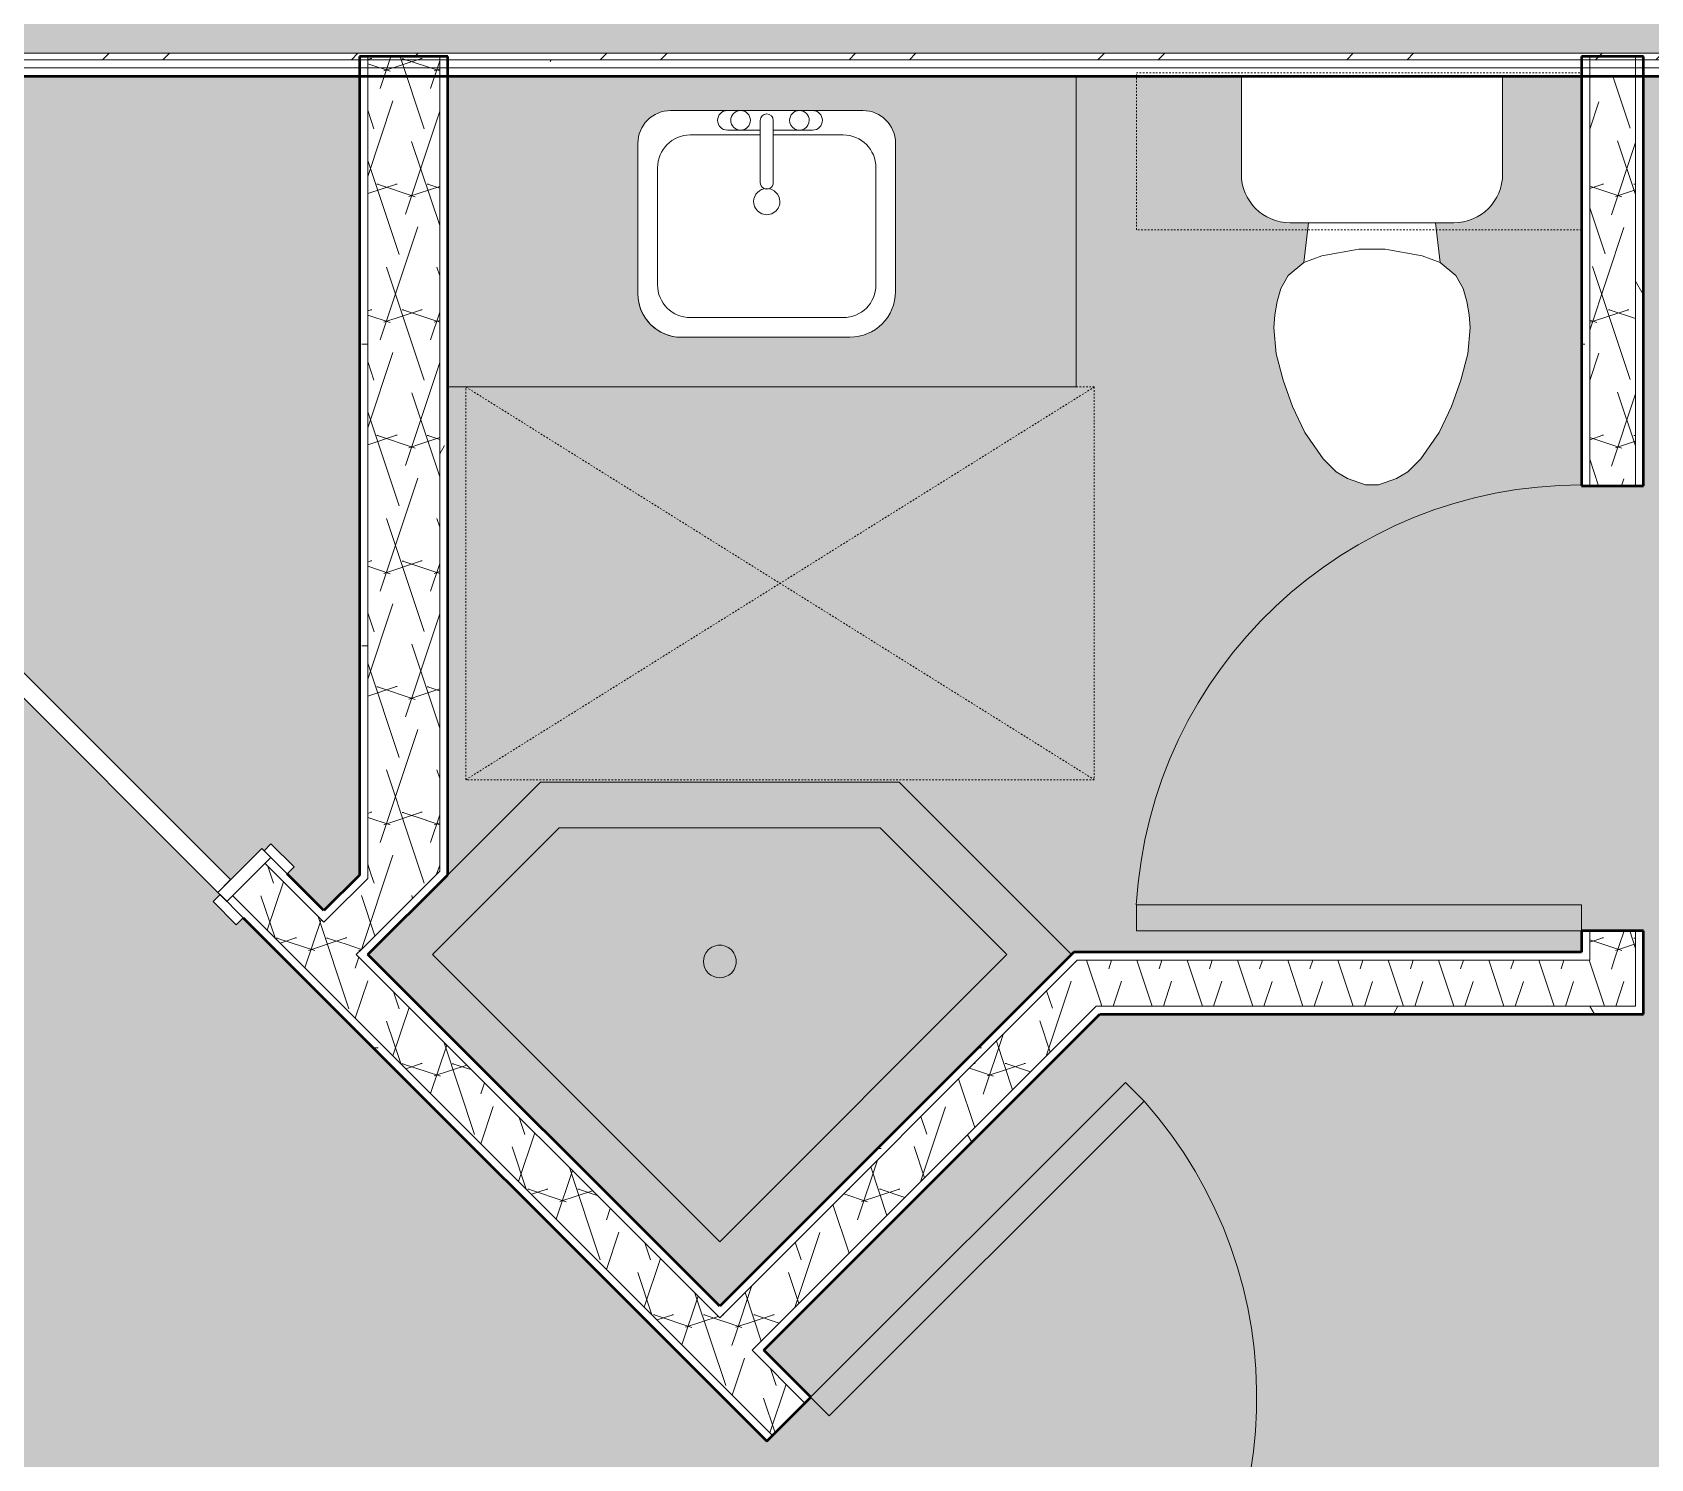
# Model space of a CAD drawing. Header units: inches. Extents: x -4218 to -1814, y 9706 to 12426.
# Drawn here: x -2390.6 to -2267, y 11573.1 to 11682.1 of the extents above; entities that cross this region are included whole.
import ezdxf

# ---------------------------------------------------------------- set-up
doc = ezdxf.new("R2010")
doc.units = ezdxf.units.IN
doc.header["$MEASUREMENT"] = 0
doc.linetypes.add('Dash', pattern=[0.25, 0.125, -0.125])
for name, color, linetype, lineweight in [('0-1', 7, 'Continuous', 5), ('0-2', 50, 'Continuous', 13), ('A-AREA-PATT-1', 254, 'Continuous', 9), ('A-DOOR-1', 250, 'Continuous', 9), ('A-DOOR-2', 90, 'Continuous', 20), ('A-DOOR-FRAM-1', 90, 'Continuous', 20), ('A-GENM-HDLN-1', 250, 'Dash', 9), ('A-WALL', 113, 'Continuous', 13), ('A-WALL-3', 10, 'Continuous', 50), ('A-WALL-4', 50, 'Continuous', 13), ('A-WALL-PATT-1', 250, 'Continuous', 9), ('A-WALL-PATT-2', 253, 'Continuous', 9), ('A-WALL-PATT-4', 111, 'Continuous', 9), ('I-WALL-3', 2, 'Continuous', 50), ('P-SANR-FIXT-2', 250, 'Continuous', 9), ('Q-CASE-1', 9, 'Continuous', 9), ('Q-CASE-3', 250, 'Continuous', 9), ('Q-CASE-HDLN-1', 250, 'Dash', 9)]:
    doc.layers.add(name, color=color, linetype=linetype, lineweight=lineweight)
pattern_1 = [(0, (0, 0), (30.72, 7.68), [1.267, -21.773, 1.267, -21.773, -122.88]), (0, (0, 0), (30.72, 7.68), [-46.08, 1.267, -44.813, 1.267, -21.773, -53.76]), (0, (0, 0), (30.72, 7.68), [-115.2, 1.267, -14.093, 1.267, -37.133]), (120, (11.52, 3.84), (-22.011075, 22.7643004), [1.267, -21.773, 1.267, -21.773, -122.88]), (120, (11.52, 3.84), (-22.011075, 22.7643004), [-46.08, 1.267, -44.813, 1.267, -21.773, -53.76]), (120, (11.52, 3.84), (-22.011075, 22.7643004), [-115.2, 1.267, -14.093, 1.267, -37.133]), (240, (15.36, 19.2), (-8.708925, -30.4443004), [1.267, -21.773, 1.267, -21.773, -122.88]), (240, (15.36, 19.2), (-8.708925, -30.4443004), [-46.08, 1.267, -44.813, 1.267, -21.773, -53.76]), (240, (15.36, 19.2), (-8.708925, -30.4443004), [-115.2, 1.267, -14.093, 1.267, -37.133])]
pattern_2 = [(161.57, (0.48, 0.48), (-3.83995378, -1.544e-05), [0, -27.322, 3.034, 0]), (18.43, (-0.48, 0.48), (-3.83995378, 1.544e-05), [0, -27.322, 3.034, 0]), (108.43, (0.48, 0.48), (1.919622, -9.60052459), [9.106, -21.25]), (71.57, (-0.48, 0.48), (1.919622, 9.60052459), [9.106, -21.25])]

# ---------------------------------------------------------------- blocks, each defined once
blk = doc.blocks.new('SWING - SINGLE - FLUSH - 2-10 x 6-8 - PRIVACY-2632540-FLOOR PLAN - 3RD FLOOR')
at = {"layer": 'A-DOOR-1'}
blk.add_arc((17, -2.37), 34.07, 180, 266.6343, dxfattribs=at)
at = {"layer": 'A-DOOR-2'}
for p, q in [((15, -2.37), (15, -36.38)), ((17, -2.37), (15, -2.37)), ((17, -2.37), (17, -36.38)), ((17, -36.38), (15, -36.38))]:
    blk.add_line(p, q, dxfattribs=at)
blk = doc.blocks.new('SLIDING - FLUSH - 6-0 x 6-8-2636083-FLOOR PLAN - 3RD FLOOR')
at = {"layer": 'A-DOOR-1'}
for p, q in [((-36.25, 3), (-38.75, 3)), ((-38.75, 3), (-38.75, 2.25)), ((-36.25, 2.25), (-36.25, 3)), ((38.75, 3), (36.25, 3)), ((36.25, 3), (36.25, 2.25)), ((38.75, 2.25), (38.75, 3)), ((-38.75, 2.25), (-36.25, 2.25)), ((36.25, 2.25), (38.75, 2.25)), ((-36.25, -2.5), (-38.75, -2.5)), ((-38.75, -2.5), (-38.75, -3.25)), ((-38.75, -3.25), (-36.25, -3.25)), ((-36.25, -3.25), (-36.25, -2.5)), ((38.75, -2.5), (36.25, -2.5)), ((36.25, -2.5), (36.25, -3.25)), ((36.25, -3.25), (38.75, -3.25)), ((38.75, -3.25), (38.75, -2.5))]:
    blk.add_line(p, q, dxfattribs=at)
at = {"layer": 'A-DOOR-2'}
for p, q in [((1, 2.25), (-36, 2.25)), ((-36, 2.25), (-36, 0.875)), ((1, 0.875), (1, 2.25)), ((-36, 0.875), (1, 0.875)), ((36, 0.875), (-1, 0.875)), ((-1, 0.875), (-1, -0.5)), ((36, -0.5), (36, 0.875)), ((-1, -0.5), (36, -0.5))]:
    blk.add_line(p, q, dxfattribs=at)
at = {"layer": 'A-DOOR-FRAM-1'}
for p, q in [((-36, 2.25), (-37, 2.25)), ((-37, 2.25), (-37, -2.5)), ((-36, -2.5), (-36, 2.25)), ((36, 2.25), (36, -2.5)), ((37, 2.25), (36, 2.25)), ((37, -2.5), (37, 2.25)), ((-37, -2.5), (-36, -2.5)), ((36, -2.5), (37, -2.5))]:
    blk.add_line(p, q, dxfattribs=at)
blk = doc.blocks.new('M_Sink Vanity-Square - 500 x 440mm-1372835-FLOOR PLAN - 3RD FLOOR')
at = {"layer": 'P-SANR-FIXT-2'}
for p, q in [((-5.72, 10.23), (7.14, 10.23)), ((-5.72, 10.23), (7.14, 10.23)), ((-5.22, 8.73), (6.46, 8.73)), ((-9.22, -4.59), (-9.22, 6.73)), ((-9.22, -4.59), (-9.22, 6.73)), ((-7.72, -2.72), (-7.72, 6.23)), ((8.96, 6.23), (8.96, -2.72)), ((10.46, 6.91), (10.46, -4.59)), ((10.46, 6.91), (10.46, -4.59)), ((0.12, -6.33), (0.12, -1.59)), ((1.12, -6.33), (1.12, -1.59)), ((0.12, -5.22), (-5.22, -5.22)), ((-2.88, -5.59), (0.12, -5.59)), ((6.46, -5.22), (1.12, -5.22)), ((1.12, -5.59), (3.62, -5.59)), ((7.96, -7.09), (-6.72, -7.09)), ((7.96, -7.09), (-6.72, -7.09)), ((3.62, -7.09), (-2.88, -7.09))]:
    blk.add_line(p, q, dxfattribs=at)
for centre, radius, start, end in [((-5.72, 6.73), 3.5, 90, 180), ((-5.72, 6.73), 3.5, 90, 180), ((7.14, 6.91), 3.32, 0, 90), ((7.14, 6.91), 3.32, 360, 90), ((-5.22, 6.23), 2.5, 90, 180), ((6.46, 6.23), 2.5, 360, 90), ((0.62, -0.13), 1, 360, 180), ((0.62, -0.13), 1, 180, 0), ((0.62, -1.59), 0.5, 360, 180), ((-5.22, -2.72), 2.5, 180, 270), ((6.46, -2.72), 2.5, 270, 360), ((-6.72, -4.59), 2.5, 180, 270), ((-6.72, -4.59), 2.5, 180, 270), ((7.96, -4.59), 2.5, 270, 0), ((7.96, -4.59), 2.5, 270, 0), ((-2.88, -6.34), 0.75, 90, 270), ((-1.88, -6.34), 0.75, 360, 180), ((2.62, -6.34), 0.75, 0, 180), ((3.62, -6.34), 0.75, 270, 90), ((-1.88, -6.34), 0.75, 180, 0), ((0.62, -6.33), 0.5, 180, 0), ((2.62, -6.34), 0.75, 180, 0)]:
    blk.add_arc(centre, radius, start, end, dxfattribs=at)
blk = doc.blocks.new('Bath Vanity - Bath Vanity 48_-2581695-FLOOR PLAN - 3RD FLOOR')
at = {"layer": 'Q-CASE-1'}
h = blk.add_hatch(color=256, dxfattribs=at)
h.paths.add_polyline_path([(15.78, 24), (-23.26, 24), (-23.26, 0.25), (24.74, 0.25), (24.74, 24)], flags=0)
h.paths.add_polyline_path([(6.9, 20.2), (7.76, 20.08), (8.56, 19.75), (9.25, 19.23), (9.78, 18.54), (10.11, 17.74), (10.22, 16.88), (10.22, 5.38), (10.14, 4.73), (9.89, 4.13), (9.49, 3.61), (8.97, 3.21), (8.37, 2.96), (7.72, 2.88), (-6.96, 2.88), (-7.61, 2.96), (-8.21, 3.21), (-8.73, 3.61), (-9.13, 4.13), (-9.38, 4.73), (-9.46, 5.38), (-9.46, 16.7), (-9.34, 17.6), (-8.99, 18.45), (-8.44, 19.17), (-7.71, 19.73), (-6.87, 20.08), (-5.96, 20.2)], flags=0)
at = {"layer": 'Q-CASE-3'}
for p, q in [((24.74, 24), (-23.26, 24)), ((-23.26, 24), (-23.26, 0.25))]:
    blk.add_line(p, q, dxfattribs=at)
blk = doc.blocks.new('Shower Base-Corner - 38_ x 38_-1684365-FLOOR PLAN - 3RD FLOOR')
at = {"layer": 'P-SANR-FIXT-2'}
for p, q in [((3.49, -3.49), (3.49, -34.51)), ((34.51, -3.49), (3.49, -3.49)), ((34.51, -17.18), (34.51, -3.49)), ((38, -18.63), (38, -8.63)), ((17.18, -34.51), (34.51, -17.18)), ((18.62, -38), (38, -18.63)), ((3.49, -34.51), (17.18, -34.51)), ((0, -38), (18.62, -38))]:
    blk.add_line(p, q, dxfattribs=at)
for start, end in [(360, 180), (180, 0)]:
    blk.add_arc((18.62, -18.63), 1.25, start, end, dxfattribs=at)
blk = doc.blocks.new('Toilet-Domestic-3D - Toilet-Domestic-3D-V132-FLOOR PLAN - 3RD FLOOR')
at = {"layer": 'P-SANR-FIXT-2'}
for p, q in [((-9.98, 11.75), (-9.98, 19.23)), ((9.98, 19.23), (9.98, 11.75)), ((6.25, 8.02), (-6.25, 8.02)), ((-4.86, 8.02), (-5.21, 5)), ((4.86, 8.02), (5.21, 5)), ((-5.21, 5), (-6.4, 4)), ((-3.84, 5.5), (-5.21, 5)), ((-1, 6), (-3.84, 5.5)), ((1, 6), (-1, 6)), ((3.84, 5.5), (1, 6)), ((5.21, 5), (3.84, 5.5)), ((6.4, 4), (5.21, 5)), ((-6.4, 4), (-6.97, 3)), ((6.97, 3), (6.4, 4)), ((-6.97, 3), (-7.24, 2)), ((7.24, 2), (6.97, 3)), ((-7.24, 2), (-7.41, 1)), ((7.41, 1), (7.24, 2)), ((-7.41, 1), (-7.5, 0)), ((-7.5, 0), (-7.33, -1.99)), ((7.33, -1.99), (7.5, 0)), ((7.5, 0), (7.41, 1)), ((-7.33, -1.99), (-6.79, -4)), ((6.79, -4), (7.33, -1.99)), ((-6.79, -4), (-6.06, -6)), ((6.06, -6), (6.79, -4)), ((-6.06, -6), (-5.13, -8)), ((5.13, -8), (6.06, -6)), ((-5.13, -8), (-3.74, -10)), ((3.74, -10), (5.13, -8)), ((-3.74, -10), (-2.74, -11)), ((-2.74, -11), (-1.87, -11.5)), ((1.87, -11.5), (2.74, -11)), ((2.74, -11), (3.74, -10)), ((-1.87, -11.5), (-0.5, -12)), ((-0.5, -12), (0.5, -12)), ((0.5, -12), (1.87, -11.5))]:
    blk.add_line(p, q, dxfattribs=at)
for centre, start, end in [((-6.25, 11.75), 180, 270), ((6.25, 11.75), 270, 360)]:
    blk.add_arc(centre, 3.73, start, end, dxfattribs=at)
blk = doc.blocks.new('OD_CW_Upper Cabinet - OD_CW_Upper Cabinet-1867077-FLOOR PLAN - 3RD FLOOR')
at = {"layer": 'Q-CASE-HDLN-1'}
for p, q in [((0.74, -24), (0.74, -12)), ((0.74, -12), (34.74, -12)), ((34.74, -12), (34.74, -24)), ((34.74, -24), (0.74, -24))]:
    blk.add_line(p, q, dxfattribs=at)
blk = doc.blocks.new('ADA Clearances - 30_x48_-V133-FLOOR PLAN - 3RD FLOOR')
at = {"layer": 'A-GENM-HDLN-1'}
for p, q in [((15, 24), (-15, -24)), ((-15, 24), (15, -24)), ((-15, -24), (-15, 24)), ((-15, 24), (15, 24)), ((15, -22.62), (15, -24)), ((15, -24), (-15, -24))]:
    blk.add_line(p, q, dxfattribs=at)
blk = doc.blocks.new('CTR - 1st Phase - Unit Layouts_rvt-1-FLOOR PLAN - 3RD FLOOR')
at = {"layer": 'A-WALL-PATT-1'}
h = blk.add_hatch(dxfattribs=at)
h.set_pattern_fill('FP_1', color=256, style=0, pattern_type=2)
h.set_pattern_definition(pattern_1)
h.paths.add_polyline_path([(-2268.68, 11508.65), (-2267.79, 11508.65), (-2310, 11550.86), (-2310.44, 11550.41), (-2271.29, 11511.26)], flags=0)
h.paths.add_polyline_path([(-2334.48, 11574.46), (-2334.04, 11574.9), (-2375.26, 11616.12), (-2375.7, 11615.68), (-2356.45, 11596.42)], flags=0)
h.paths.add_polyline_path([(-2428.03, 11668), (-2427.59, 11668.44), (-2437.48, 11678.27), (-2437.89, 11677.86), (-2428.47, 11668.44)], flags=0)
h = blk.add_hatch(dxfattribs=at)
h.set_pattern_fill('FP_1', color=256, style=0, pattern_type=2)
h.set_pattern_definition(pattern_1)
h.paths.add_polyline_path([(-2365.59, 11617.7), (-2364.96, 11618.33), (-2364.96, 11678.74), (-2365.59, 11678.74), (-2365.59, 11623.83)], flags=0)
h = blk.add_hatch(dxfattribs=at)
h.set_pattern_fill('FP_1', color=256, style=0, pattern_type=2)
h.set_pattern_definition(pattern_1)
h.paths.add_polyline_path([(-2359.46, 11617.99), (-2358.84, 11618.62), (-2358.84, 11678.74), (-2359.46, 11678.74), (-2359.46, 11618.33)], flags=0)
h = blk.add_hatch(dxfattribs=at)
h.set_pattern_fill('FP_1', color=256, style=0, pattern_type=2)
h.set_pattern_definition(pattern_1)
h.paths.add_polyline_path([(-2271.62, 11611.82), (-2271.62, 11613.44), (-2272.25, 11613.44), (-2272.25, 11611.82)], flags=0)
h.paths.add_polyline_path([(-2271.62, 11647.44), (-2271.62, 11678.74), (-2272.25, 11678.74), (-2272.25, 11647.44)], flags=0)
h = blk.add_hatch(dxfattribs=at)
h.set_pattern_fill('FP_1', color=256, style=0, pattern_type=2)
h.set_pattern_definition(pattern_1)
h.paths.add_polyline_path([(-2268.12, 11607.69), (-2267.5, 11607.69), (-2267.5, 11613.44), (-2268.12, 11613.44), (-2268.12, 11611.19)], flags=0)
h.paths.add_polyline_path([(-2267.5, 11647.44), (-2267.5, 11678.74), (-2268.12, 11678.74), (-2268.12, 11647.44)], flags=0)
h = blk.add_hatch(dxfattribs=at)
h.set_pattern_fill('FP_1', color=256, style=0, pattern_type=2)
h.set_pattern_definition(pattern_1)
h.paths.add_polyline_path([(-2337.63, 11584.32), (-2310.13, 11611.82), (-2311.02, 11611.82), (-2338.07, 11584.76)], flags=0)
h = blk.add_hatch(dxfattribs=at)
h.set_pattern_fill('FP_1', color=256, style=0, pattern_type=2)
h.set_pattern_definition(pattern_1)
h.paths.add_polyline_path([(-2334.71, 11581.4), (-2308.42, 11607.69), (-2309.31, 11607.69), (-2335.15, 11581.85)], flags=0)
h = blk.add_hatch(dxfattribs=at)
h.set_pattern_fill('FP_1', color=256, style=0, pattern_type=2)
h.set_pattern_definition(pattern_1)
h.paths.add_polyline_path([(-2268.12, 11607.07), (-2267.5, 11607.07), (-2267.5, 11607.69), (-2308.42, 11607.69), (-2309.05, 11607.07), (-2304.92, 11607.07)], flags=0)
at = {"layer": 'A-WALL-PATT-2'}
h = blk.add_hatch(dxfattribs=at)
h.set_pattern_fill('FP_2', color=256, style=0, pattern_type=2)
h.set_pattern_definition(pattern_2)
h.paths.add_polyline_path([(-2267.79, 11512.15), (-2266.34, 11512.15), (-2307.52, 11553.33), (-2310, 11550.86), (-2271.29, 11512.15), (-2268.68, 11512.15)], flags=0)
h.paths.add_polyline_path([(-2334.04, 11574.9), (-2331.57, 11577.37), (-2372.79, 11618.59), (-2375.26, 11616.12), (-2334.48, 11575.34)], flags=0)
h.paths.add_polyline_path([(-2427.59, 11668.44), (-2425.11, 11670.92), (-2432.93, 11678.74), (-2437.01, 11678.74), (-2437.45, 11678.31), (-2427.85, 11668.71)], flags=0)
h.paths.add_polyline_path([(-2437.01, 11678.74), (-2435.26, 11680.49), (-2435.22, 11681.03), (-2435.72, 11681.53), (-2437.33, 11679.92), (-2437.1, 11679.36)], flags=0)
h = blk.add_hatch(dxfattribs=at)
h.set_pattern_fill('FP_2', color=256, style=0, pattern_type=2)
h.set_pattern_definition(pattern_2)
h.paths.add_polyline_path([(-2364.96, 11617.44), (-2359.46, 11622.94), (-2359.46, 11680.24), (-2364.96, 11680.24), (-2364.96, 11617.99)], flags=0)
h = blk.add_hatch(dxfattribs=at)
h.set_pattern_fill('FP_2', color=256, style=0, pattern_type=2)
h.set_pattern_definition(pattern_2)
h.paths.add_polyline_path([(-2271.62, 11611.19), (-2268.12, 11611.19), (-2268.12, 11613.44), (-2271.62, 11613.44), (-2271.62, 11611.82)], flags=0)
h.paths.add_polyline_path([(-2271.62, 11647.44), (-2268.12, 11647.44), (-2268.12, 11678.74), (-2271.62, 11678.74), (-2271.62, 11676.85)], flags=0)
h = blk.add_hatch(dxfattribs=at)
h.set_pattern_fill('FP_2', color=256, style=0, pattern_type=2)
h.set_pattern_definition(pattern_2)
h.paths.add_polyline_path([(-2365.83, 11611.63), (-2359.46, 11617.99), (-2359.46, 11622.94), (-2368.3, 11614.11), (-2366.27, 11612.07)], flags=0)
h = blk.add_hatch(dxfattribs=at)
h.set_pattern_fill('FP_2', color=256, style=0, pattern_type=2)
h.set_pattern_definition(pattern_2)
h.paths.add_polyline_path([(-2335.6, 11581.4), (-2305.81, 11611.19), (-2310.76, 11611.19), (-2338.07, 11583.88), (-2336.04, 11581.85)], flags=0)
h = blk.add_hatch(dxfattribs=at)
h.set_pattern_fill('FP_2', color=256, style=0, pattern_type=2)
h.set_pattern_definition(pattern_2)
h.paths.add_polyline_path([(-2309.05, 11607.69), (-2268.12, 11607.69), (-2268.12, 11611.19), (-2305.81, 11611.19), (-2309.31, 11607.69)], flags=0)
at = {"layer": 'A-WALL-3'}
for p, q in [((-2365.59, 11680.24), (-2365.59, 11617.7)), ((-2358.84, 11680.24), (-2365.59, 11680.24)), ((-2358.84, 11624.45), (-2358.84, 11680.24)), ((-2272.25, 11680.24), (-2272.25, 11647.44)), ((-2267.5, 11680.24), (-2272.25, 11680.24)), ((-2267.5, 11647.44), (-2267.5, 11680.24)), ((-2272.25, 11647.44), (-2267.5, 11647.44)), ((-2358.84, 11618.62), (-2358.84, 11624.45)), ((-2368.3, 11614.99), (-2371.11, 11617.8)), ((-2365.59, 11617.7), (-2368.3, 11614.99)), ((-2364.94, 11611.63), (-2358.84, 11617.73)), ((-2358.84, 11617.73), (-2358.84, 11618.62)), ((-2374.47, 11614.44), (-2334.48, 11574.46)), ((-2272.25, 11613.44), (-2272.25, 11611.82)), ((-2267.5, 11613.44), (-2272.25, 11613.44)), ((-2267.5, 11611.82), (-2267.5, 11613.44)), ((-2338.07, 11584.76), (-2364.94, 11611.63)), ((-2311.02, 11611.82), (-2338.07, 11584.76)), ((-2310.13, 11611.82), (-2311.02, 11611.82)), ((-2304.3, 11611.82), (-2310.13, 11611.82)), ((-2272.25, 11611.82), (-2304.3, 11611.82)), ((-2267.5, 11607.69), (-2267.5, 11611.82)), ((-2334.71, 11581.4), (-2309.05, 11607.07)), ((-2309.05, 11607.07), (-2267.5, 11607.07)), ((-2267.5, 11607.07), (-2267.5, 11607.69)), ((-2331.12, 11577.82), (-2334.71, 11581.4)), ((-2334.48, 11574.46), (-2331.12, 11577.82))]:
    blk.add_line(p, q, dxfattribs=at)
at = {"layer": 'A-WALL-4'}
for p, q in [((-2364.96, 11618.33), (-2364.96, 11680.24)), ((-2359.46, 11623.83), (-2359.46, 11680.24)), ((-2271.62, 11647.44), (-2271.62, 11680.24)), ((-2268.12, 11647.44), (-2268.12, 11680.24)), ((-2359.46, 11623.83), (-2359.46, 11622.94)), ((-2359.46, 11622.94), (-2359.46, 11617.99)), ((-2368.3, 11614.11), (-2372.79, 11618.59)), ((-2365.38, 11612.07), (-2359.46, 11617.99)), ((-2364.96, 11618.33), (-2364.96, 11617.44)), ((-2367.86, 11614.55), (-2364.96, 11617.44)), ((-2334.04, 11574.9), (-2375.26, 11616.12)), ((-2367.86, 11614.55), (-2368.3, 11614.11)), ((-2271.62, 11611.82), (-2271.62, 11613.44)), ((-2268.12, 11611.82), (-2268.12, 11613.44)), ((-2365.38, 11612.07), (-2365.83, 11611.63)), ((-2338.07, 11583.88), (-2365.83, 11611.63)), ((-2271.62, 11611.82), (-2271.62, 11611.19)), ((-2268.12, 11611.82), (-2268.12, 11611.19)), ((-2310.76, 11611.19), (-2337.63, 11584.32)), ((-2310.76, 11611.19), (-2305.81, 11611.19)), ((-2305.81, 11611.19), (-2304.92, 11611.19)), ((-2271.62, 11611.19), (-2304.92, 11611.19)), ((-2268.12, 11611.19), (-2268.12, 11607.69)), ((-2309.31, 11607.69), (-2335.15, 11581.85)), ((-2309.31, 11607.69), (-2308.42, 11607.69)), ((-2268.12, 11607.69), (-2308.42, 11607.69)), ((-2337.63, 11584.32), (-2338.07, 11583.88)), ((-2335.15, 11581.85), (-2335.6, 11581.4)), ((-2331.57, 11577.37), (-2335.6, 11581.4))]:
    blk.add_line(p, q, dxfattribs=at)
at = {"layer": '0-2'}
for name, p, rotation in [('Bath Vanity - Bath Vanity 48_-2581695-FLOOR PLAN - 3RD FLOOR', (-2334.1, 11678.99), 180), ('OD_CW_Upper Cabinet - OD_CW_Upper Cabinet-1867077-FLOOR PLAN - 3RD FLOOR', (-2271.51, 11654.99), 180), ('M_Sink Vanity-Square - 500 x 440mm-1372835-FLOOR PLAN - 3RD FLOOR', (-2333.86, 11669.02), 180), ('SLIDING - FLUSH - 6-0 x 6-8-2636083-FLOOR PLAN - 3RD FLOOR', (-2400.28, 11643.43), 134.9999999998366), ('ADA Clearances - 30_x48_-V133-FLOOR PLAN - 3RD FLOOR', (-2333.46, 11639.99), 90.0000000000049), ('SWING - SINGLE - FLUSH - 2-10 x 6-8 - PRIVACY-2632540-FLOOR PLAN - 3RD FLOOR', (-2269.87, 11630.44), 269.9999999998536), ('Shower Base-Corner - 38_ x 38_-1684365-FLOOR PLAN - 3RD FLOOR', (-2338.07, 11584.76), 135.0000000000267), ('SWING - SINGLE - FLUSH - 2-10 x 6-8 - PRIVACY-2632540-FLOOR PLAN - 3RD FLOOR', (-2320.78, 11564.11), 134.9999999998366)]:
    blk.add_blockref(name, p, dxfattribs=dict(at, rotation=rotation))
blk.add_blockref('Toilet-Domestic-3D - Toilet-Domestic-3D-V132-FLOOR PLAN - 3RD FLOOR', (-2288.25, 11659.51), dxfattribs=at)

msp = doc.modelspace()

# ---------------------------------------------------------------- hatches: boundary and pattern name
at = {"layer": 'A-AREA-PATT-1'}
h = msp.add_hatch(color=256, dxfattribs=at)
h.paths.add_polyline_path([(-2483.94122, 11631.81254), (-2482.70378, 11633.04998), (-2457.24793, 11607.59414), (-2458.48537, 11606.3567), (-2482.527, 11630.39833)], flags=0)
h.paths.add_polyline_path([(-2255.79331, 11251.8269), (-2255.06124, 11251.8269), (-2255.06124, 11256.2644), (-2255.18624, 11256.2644), (-2255.18624, 11252.9519), (-2255.81124, 11252.9519), (-2255.81124, 11256.8894), (-2214.14952, 11256.8894), (-2214.14952, 11256.2644), (-2204.87076, 11256.2644), (-2204.87076, 11272.3894), (-2186.87076, 11272.3894), (-2186.87076, 11268.3894), (-2150.87076, 11268.3894), (-2150.87076, 11272.3894), (-2132.87076, 11272.3894), (-2132.87076, 11256.8894), (-2098.94952, 11256.8894), (-2098.94952, 11256.2644), (-2076.79874, 11256.2644), (-2076.79874, 11278.41518), (-2077.42374, 11278.41518), (-2077.42374, 11357.96361), (-2076.79874, 11357.96361), (-2076.79874, 11432.01518), (-2077.42374, 11432.01518), (-2077.42374, 11473.16361), (-2076.79874, 11473.16361), (-2076.79874, 11508.02388), (-2139.77574, 11508.02388), (-2139.77574, 11484.02388), (-2169.77574, 11484.02388), (-2169.77574, 11508.02388), (-2238.77574, 11508.02388), (-2238.77574, 11506.02388), (-2203.02574, 11506.02388), (-2203.02574, 11476.02388), (-2238.77574, 11476.02388), (-2238.77574, 11484.02388), (-2243.52574, 11484.02388), (-2243.52574, 11508.02388), (-2268.0509, 11508.02388), (-2310.44175, 11550.41474), (-2307.083, 11553.7735), (-2304.48338, 11551.17388), (-2272.07461, 11551.17388), (-2272.07461, 11551.92388), (-2269.57461, 11551.92388), (-2269.57461, 11551.17388), (-2232.32461, 11551.17388), (-2232.32461, 11549.79888), (-2197.32461, 11549.79888), (-2197.32461, 11551.17388), (-2197.07461, 11551.17388), (-2197.07461, 11551.92388), (-2194.57461, 11551.92388), (-2194.57461, 11551.17388), (-2192.07461, 11551.17388), (-2192.07461, 11551.92388), (-2189.57461, 11551.92388), (-2189.57461, 11551.17388), (-2189.32461, 11551.17388), (-2189.32461, 11549.79888), (-2154.32461, 11549.79888), (-2154.32461, 11551.17388), (-2117.07461, 11551.17388), (-2117.07461, 11551.92388), (-2114.57461, 11551.92388), (-2114.57461, 11551.17388), (-2076.79874, 11551.17388), (-2076.79874, 11585.61518), (-2077.42374, 11585.61518), (-2077.42374, 11665.16361), (-2076.79874, 11665.16361), (-2076.79874, 11678.7394), (-2267.49655, 11678.7394), (-2267.49655, 11647.44275), (-2272.24655, 11647.44275), (-2272.24655, 11678.7394), (-2278.27033, 11678.7394), (-2278.27033, 11671.26317), (-2278.3973, 11670.29876), (-2278.76955, 11669.40006), (-2279.36171, 11668.62834), (-2280.13344, 11668.03617), (-2281.03213, 11667.66392), (-2282.07286, 11667.53695), (-2283.38489, 11667.53695), (-2283.03717, 11664.51317), (-2281.84542, 11663.51317), (-2281.27865, 11662.51317), (-2281.0107, 11661.51317), (-2280.83371, 11660.50937), (-2280.74655, 11659.51317), (-2280.92086, 11657.52079), (-2281.4588, 11655.51317), (-2282.34776, 11653.16787), (-2283.11936, 11651.51317), (-2284.50679, 11649.51317), (-2285.50679, 11648.51317), (-2286.37281, 11648.01317), (-2287.74655, 11647.51317), (-2288.74655, 11647.51317), (-2290.12029, 11648.01317), (-2290.98631, 11648.51317), (-2291.98631, 11649.51317), (-2293.37375, 11651.51317), (-2294.30636, 11653.51317), (-2295.0343, 11655.51317), (-2295.57224, 11657.52079), (-2295.74655, 11659.51317), (-2295.57224, 11661.00365), (-2295.4824, 11661.51317), (-2295.21445, 11662.51317), (-2294.64768, 11663.51317), (-2293.45593, 11664.51317), (-2293.10821, 11667.53695), (-2294.49655, 11667.53695), (-2295.46097, 11667.66392), (-2296.35966, 11668.03617), (-2297.13139, 11668.62834), (-2297.72355, 11669.40006), (-2298.0958, 11670.29876), (-2298.22277, 11671.26317), (-2298.22277, 11678.7394), (-2310.83911, 11678.7394), (-2310.83911, 11654.9894), (-2358.83911, 11654.9894), (-2358.83911, 11617.73446), (-2364.94153, 11611.63203), (-2338.07147, 11584.76197), (-2311.0157, 11611.81775), (-2272.24655, 11611.81775), (-2272.24655, 11613.44275), (-2267.49655, 11613.44275), (-2267.49655, 11607.06775), (-2309.04818, 11607.06775), (-2334.71272, 11581.40322), (-2331.12463, 11577.81513), (-2334.48339, 11574.45637), (-2374.46561, 11614.4386), (-2374.99594, 11613.90827), (-2376.76371, 11615.67603), (-2376.23338, 11616.20636), (-2402.5731, 11642.54609), (-2401.60083, 11643.51836), (-2426.34957, 11668.2671), (-2427.32184, 11667.29483), (-2427.49862, 11667.4716), (-2428.02895, 11666.94127), (-2429.79671, 11668.70904), (-2429.26638, 11669.23937), (-2437.89039, 11677.86337), (-2458.48537, 11657.26839), (-2459.85539, 11658.63841), (-2460.29733, 11658.19646), (-2461.66735, 11659.56648), (-2486.23931, 11634.99452), (-2484.86929, 11633.6245), (-2485.31123, 11633.18256), (-2483.94122, 11631.81254), (-2489.06774, 11626.68602), (-2446.74793, 11584.36621), (-2450.10669, 11581.00745), (-2479.12294, 11610.0237), (-2480.97909, 11608.16754), (-2484.33785, 11611.5263), (-2482.48169, 11613.38246), (-2492.69166, 11623.59243), (-2492.27521, 11624.05986), (-2508.87374, 11640.6144), (-2508.87374, 11586.99041), (-2506.96526, 11588.89889), (-2503.60651, 11585.54013), (-2508.87374, 11580.2729), (-2508.87374, 11571.0001), (-2502.69752, 11571.0001), (-2501.7331, 11570.87314), (-2500.8344, 11570.50089), (-2500.06268, 11569.90872), (-2499.47051, 11569.13699), (-2499.09826, 11568.2383), (-2498.97129, 11567.19757), (-2498.97129, 11565.88555), (-2495.94752, 11566.23326), (-2494.94752, 11567.42502), (-2493.94752, 11567.99178), (-2492.94752, 11568.25973), (-2491.94371, 11568.43673), (-2490.94752, 11568.52388), (-2488.95513, 11568.34957), (-2486.94752, 11567.81163), (-2484.94752, 11567.08369), (-2482.94752, 11566.15108), (-2480.94752, 11564.76365), (-2479.94752, 11563.76365), (-2479.44752, 11562.89762), (-2478.94752, 11561.52388), (-2478.94752, 11560.52388), (-2479.44752, 11559.15014), (-2479.94752, 11558.28412), (-2480.94752, 11557.28412), (-2482.94752, 11555.89669), (-2484.95126, 11554.96271), (-2486.94752, 11554.23613), (-2488.95513, 11553.69819), (-2490.94752, 11553.52388), (-2492.43799, 11553.69819), (-2492.94752, 11553.78804), (-2493.94752, 11554.05599), (-2494.94752, 11554.62275), (-2495.94752, 11555.8145), (-2498.97129, 11556.16222), (-2498.97129, 11554.77388), (-2499.09826, 11553.80947), (-2499.47051, 11552.91077), (-2500.06268, 11552.13905), (-2500.8344, 11551.54688), (-2501.83488, 11551.16123), (-2502.69752, 11551.04766), (-2508.87374, 11551.04766), (-2508.87374, 11543.02388), (-2486.12374, 11543.02388), (-2486.12374, 11471.02388), (-2450.12374, 11471.02388), (-2450.12374, 11477.71601), (-2449.24874, 11477.71601), (-2449.24874, 11441.71601), (-2446.24874, 11441.71601), (-2446.24874, 11477.71601), (-2445.37374, 11477.71601), (-2445.37374, 11440.02388), (-2450.12374, 11440.02388), (-2450.12374, 11441.02388), (-2508.87374, 11441.02388), (-2508.87374, 11440.02388), (-2452.74874, 11440.02388), (-2452.74874, 11435.27388), (-2508.87374, 11435.27388), (-2508.87374, 11392.98256), (-2491.62374, 11392.98256), (-2491.62374, 11374.98256), (-2508.87374, 11374.98256), (-2508.87374, 11372.05072), (-2430.12374, 11372.05072), (-2430.12374, 11294.05072), (-2508.87374, 11294.05072), (-2508.87374, 11291.05072), (-2491.62374, 11291.05072), (-2491.62374, 11273.05072), (-2508.87374, 11273.05072), (-2508.87374, 11256.2644), (-2447.29796, 11256.2644), (-2447.29796, 11256.8894), (-2406.14952, 11256.8894), (-2406.14952, 11256.2644), (-2394.12374, 11256.2644), (-2394.12374, 11394.64888), (-2389.37374, 11394.64888), (-2389.37374, 11256.2644), (-2370.49796, 11256.2644), (-2370.49796, 11256.8894), (-2329.34952, 11256.8894), (-2329.34952, 11256.2644), (-2297.07374, 11256.2644), (-2297.07374, 11394.64888), (-2292.32374, 11394.64888), (-2292.32374, 11256.8894), (-2290.43624, 11256.8894), (-2290.43624, 11252.9519), (-2291.06124, 11252.9519), (-2291.06124, 11256.2644), (-2291.18624, 11256.2644), (-2291.18624, 11251.8269), (-2255.81124, 11251.8269)], flags=0)
h.paths.add_polyline_path([(-2100.57452, 11269.3394), (-2113.36049, 11269.3394), (-2113.36049, 11275.3394), (-2114.36049, 11275.3394), (-2114.36049, 11311.3394), (-2113.36049, 11311.3394), (-2113.36049, 11317.3394), (-2078.36049, 11317.3394), (-2078.36049, 11269.3394), (-2100.51202, 11269.3394)], flags=0)
h.paths.add_polyline_path([(-2252.36049, 11269.3394), (-2252.36049, 11317.3394), (-2217.36049, 11317.3394), (-2217.36049, 11311.3394), (-2216.36049, 11311.3394), (-2216.36049, 11275.3394), (-2217.36049, 11275.3394), (-2217.36049, 11269.3394), (-2248.58051, 11269.3394)], flags=0)
h.paths.add_polyline_path([(-2131.81544, 11320.6644), (-2201.36049, 11320.6644), (-2201.36049, 11321.6644), (-2207.36049, 11321.6644), (-2207.36049, 11356.6644), (-2123.36049, 11356.6644), (-2123.36049, 11321.6644), (-2129.36049, 11321.6644), (-2129.36049, 11320.6644)], flags=0)
h.paths.add_polyline_path([(-2217.91121, 11384.70789), (-2233.91121, 11384.70789), (-2233.91121, 11405.8408), (-2232.91121, 11405.8408), (-2232.91121, 11404.8433), (-2218.41121, 11404.8433), (-2218.41121, 11405.8408), (-2217.41121, 11405.8408), (-2217.41121, 11384.70789)], flags=0)
h.paths.add_polyline_path([(-2205.91121, 11384.70789), (-2205.91121, 11405.8408), (-2204.91121, 11405.8408), (-2204.91121, 11404.8433), (-2190.41121, 11404.8433), (-2190.41121, 11405.8408), (-2189.41121, 11405.8408), (-2189.41121, 11384.70789), (-2204.91121, 11384.70789)], flags=0)
h.paths.add_polyline_path([(-2130.18877, 11384.70789), (-2146.68877, 11384.70789), (-2146.68877, 11405.8408), (-2145.68877, 11405.8408), (-2145.68877, 11404.8433), (-2131.18877, 11404.8433), (-2131.18877, 11405.8408), (-2130.18877, 11405.8408), (-2130.18877, 11385.6927)], flags=0)
h.paths.add_polyline_path([(-2159.18877, 11384.70789), (-2174.68877, 11384.70789), (-2174.68877, 11405.8408), (-2173.68877, 11405.8408), (-2173.68877, 11404.8433), (-2159.18877, 11404.8433), (-2159.18877, 11405.8408), (-2158.18877, 11405.8408), (-2158.18877, 11384.70789)], flags=0)
h.paths.add_polyline_path([(-2145.68877, 11406.64888), (-2249.58423, 11406.64888), (-2249.58423, 11412.02388), (-2213.08421, 11412.02388), (-2213.08423, 11438.70203), (-2212.88737, 11438.89888), (-2211.99128, 11438.89888), (-2211.99128, 11439.14888), (-2208.26018, 11439.14888), (-2208.22665, 11439.39888), (-2206.29168, 11439.39888), (-2206.29168, 11439.14888), (-2196.93419, 11439.14888), (-2196.93419, 11439.39888), (-2196.34364, 11439.39888), (-2196.34364, 11439.14888), (-2195.75309, 11439.14888), (-2195.75309, 11439.39888), (-2195.16254, 11439.39888), (-2195.16254, 11439.14888), (-2194.57199, 11439.14888), (-2194.57199, 11439.39888), (-2193.98143, 11439.39888), (-2193.98143, 11439.14888), (-2193.39088, 11439.14888), (-2193.39088, 11439.39888), (-2192.80033, 11439.39888), (-2192.80033, 11439.14888), (-2190.17716, 11439.14888), (-2190.15608, 11438.89888), (-2189.22783, 11438.87683), (-2189.14188, 11438.84123), (-2189.08423, 11438.70203), (-2189.08423, 11412.02388), (-2188.58423, 11412.02388), (-2188.58423, 11437.18375), (-2155.58423, 11437.18375), (-2155.58423, 11412.02388), (-2113.58423, 11412.02388), (-2113.58423, 11406.64888), (-2145.47819, 11406.64888)], flags=0)
h.paths.add_polyline_path([(-2299.08083, 11461.91852), (-2300.49505, 11463.33273), (-2283.52448, 11480.3033), (-2282.11027, 11478.88908), (-2292.94874, 11468.05062)], flags=0)
h.paths.add_polyline_path([(-2292.94874, 11428.64888), (-2297.07374, 11428.64888), (-2297.07374, 11435.27388), (-2389.37374, 11435.27388), (-2389.37374, 11428.64888), (-2394.12374, 11428.64888), (-2394.12374, 11435.27388), (-2418.74874, 11435.27388), (-2418.74874, 11440.02388), (-2352.29874, 11440.02388), (-2352.29874, 11508.41891), (-2408.94755, 11565.06772), (-2445.37374, 11528.64153), (-2445.37374, 11511.71601), (-2450.12374, 11511.71601), (-2450.12374, 11530.60905), (-2424.91601, 11555.81677), (-2426.06506, 11556.96582), (-2422.7063, 11560.32458), (-2421.55725, 11559.17553), (-2408.94755, 11571.78524), (-2333.02196, 11495.85965), (-2336.38072, 11492.50089), (-2347.54874, 11503.66891), (-2347.54874, 11443.77388), (-2297.07374, 11443.77388), (-2297.07374, 11453.19391), (-2302.43959, 11458.55976), (-2299.08083, 11461.91852), (-2292.32374, 11455.16142), (-2292.32374, 11428.64888)], flags=0)
h.paths.add_polyline_path([(-2230.2086, 11436.02388), (-2230.2086, 11437.02451), (-2232.95985, 11437.02451), (-2232.95985, 11436.02388), (-2233.45923, 11436.02388), (-2233.45923, 11437.52388), (-2229.70923, 11437.52388), (-2229.70923, 11436.02388)], flags=0)
h.paths.add_polyline_path([(-2122.20923, 11436.02388), (-2122.7086, 11436.02388), (-2122.7086, 11437.02451), (-2125.45985, 11437.02451), (-2125.45985, 11436.02388), (-2125.95923, 11436.02388), (-2125.95923, 11437.52388), (-2122.20923, 11437.52388), (-2122.20923, 11437.02451)], flags=0)
h.paths.add_polyline_path([(-2143.7086, 11436.02388), (-2143.7086, 11437.02451), (-2146.45985, 11437.02451), (-2146.45985, 11436.02388), (-2146.95923, 11436.02388), (-2146.95923, 11437.52388), (-2143.20923, 11437.52388), (-2143.20923, 11436.02388)], flags=0)
h.paths.add_polyline_path([(-2328.02283, 11446.55263), (-2345.7005, 11464.2303), (-2327.31572, 11482.61508), (-2309.63805, 11464.93741), (-2323.42663, 11451.14882)], flags=0)
h.paths.add_polyline_path([(-2089.15074, 11482.52388), (-2089.15074, 11484.02388), (-2088.65137, 11484.02388), (-2088.65137, 11483.02326), (-2085.90011, 11483.02326), (-2085.90011, 11484.02388), (-2085.40074, 11484.02388), (-2085.40074, 11482.52388), (-2088.65137, 11482.52388)], flags=0)
h.paths.add_polyline_path([(-2109.65137, 11482.52388), (-2110.15074, 11482.52388), (-2110.15074, 11484.02388), (-2109.65137, 11484.02388), (-2109.65137, 11483.02326), (-2106.90011, 11483.02326), (-2106.90011, 11484.02388), (-2106.40074, 11484.02388), (-2106.40074, 11482.52388), (-2106.90011, 11482.52388)], flags=0)
h.paths.add_polyline_path([(-2127.40074, 11482.52388), (-2131.15074, 11482.52388), (-2131.15074, 11484.02388), (-2130.65137, 11484.02388), (-2130.65137, 11483.02326), (-2127.90011, 11483.02326), (-2127.90011, 11484.02388), (-2127.40074, 11484.02388), (-2127.40074, 11483.02326)], flags=0)
h.paths.add_polyline_path([(-2194.15074, 11482.52388), (-2194.15074, 11484.02388), (-2193.65137, 11484.02388), (-2193.65137, 11483.02326), (-2190.90011, 11483.02326), (-2190.90011, 11484.02388), (-2190.40074, 11484.02388), (-2190.40074, 11482.52388), (-2193.65137, 11482.52388)], flags=0)
h.paths.add_polyline_path([(-2089.53729, 11493.14963), (-2090.02574, 11493.14963), (-2090.02574, 11494.64888), (-2089.53729, 11494.64888), (-2089.53729, 11493.64843)], flags=0)
h.paths.add_polyline_path([(-2093.53729, 11493.14963), (-2094.02574, 11493.14963), (-2094.02574, 11494.64888), (-2093.53729, 11494.64888), (-2093.53729, 11493.64843)], flags=0)
h.paths.add_polyline_path([(-2121.03729, 11493.14963), (-2121.52574, 11493.14963), (-2121.52574, 11494.64888), (-2121.03729, 11494.64888), (-2121.03729, 11493.64843)], flags=0)
h.paths.add_polyline_path([(-2125.52574, 11493.14963), (-2125.52574, 11494.64888), (-2125.03729, 11494.64888), (-2125.03729, 11493.14963)], flags=0)
h.paths.add_polyline_path([(-2184.51418, 11493.14963), (-2184.51418, 11494.64888), (-2184.02574, 11494.64888), (-2184.02574, 11493.14963)], flags=0)
h.paths.add_polyline_path([(-2188.02574, 11493.14963), (-2188.51418, 11493.14963), (-2188.51418, 11494.64888), (-2188.02574, 11494.64888), (-2188.02574, 11493.64843)], flags=0)
h.paths.add_polyline_path([(-2331.60774, 11494.44543), (-2333.02196, 11495.85965), (-2316.0514, 11512.83021), (-2314.63718, 11511.41599), (-2316.11501, 11509.93817)], flags=0)
h.paths.add_polyline_path([(-2076.79874, 11512.77388), (-2076.79874, 11515.4519), (-2099.11124, 11515.4519), (-2099.11124, 11543.3269), (-2076.79874, 11543.3269), (-2076.79874, 11546.42388), (-2103.97374, 11546.42388), (-2103.97374, 11512.77388), (-2079.74426, 11512.77388)], flags=0)
h.paths.add_polyline_path([(-2113.51151, 11512.77388), (-2108.72374, 11512.77388), (-2108.72374, 11546.42388), (-2114.57461, 11546.42388), (-2114.57461, 11545.67388), (-2117.07461, 11545.67388), (-2117.07461, 11546.42388), (-2117.32461, 11546.42388), (-2117.32461, 11549.79888), (-2152.32461, 11549.79888), (-2152.32461, 11548.42388), (-2189.32461, 11548.42388), (-2189.32461, 11546.42388), (-2189.57461, 11546.42388), (-2189.57461, 11545.67388), (-2192.07461, 11545.67388), (-2192.07461, 11546.42388), (-2194.57461, 11546.42388), (-2194.57461, 11545.67388), (-2197.07461, 11545.67388), (-2197.07461, 11546.42388), (-2197.32461, 11546.42388), (-2197.32461, 11548.42388), (-2234.32461, 11548.42388), (-2234.32461, 11549.79888), (-2269.32461, 11549.79888), (-2269.32461, 11546.42388), (-2269.57461, 11546.42388), (-2269.57461, 11545.67388), (-2272.07461, 11545.67388), (-2272.07461, 11546.42388), (-2299.73338, 11546.42388), (-2266.08338, 11512.77388), (-2139.77574, 11512.77388)], flags=0)
h.paths.add_polyline_path([(-2202.86006, 11598.72447), (-2202.86006, 11678.72447), (-2124.86006, 11678.72447), (-2124.86006, 11598.72447), (-2181.04601, 11598.72447)], flags=0)
h.paths.add_polyline_path([(-2368.30029, 11614.99079), (-2365.58911, 11617.70197), (-2365.58911, 11678.7394), (-2432.0489, 11678.7394), (-2425.90763, 11672.59813), (-2425.3773, 11673.12846), (-2423.60953, 11671.36069), (-2424.13986, 11670.83036), (-2423.96308, 11670.65358), (-2425.3773, 11669.23937), (-2399.21435, 11643.07642), (-2400.18662, 11642.10415), (-2375.43788, 11617.35541), (-2373.0514, 11619.7419), (-2372.87462, 11619.56512), (-2372.34429, 11620.09545), (-2370.57652, 11618.32768), (-2371.10685, 11617.79735), (-2369.42747, 11616.11797)], flags=0)
h.paths.add_polyline_path([(-2103.86006, 11660.22447), (-2121.86006, 11660.22447), (-2121.86006, 11678.22447), (-2103.86006, 11678.22447), (-2103.86006, 11663.53861)], flags=0)
h.paths.add_polyline_path([(-2205.7919, 11660.22447), (-2223.7919, 11660.22447), (-2223.7919, 11678.22447), (-2205.7919, 11678.22447)], flags=0)
at = {"layer": 'A-WALL-PATT-4'}
h = msp.add_hatch(dxfattribs=at)
h.set_pattern_fill('FP_2', color=256, style=0, pattern_type=2)
h.set_pattern_definition(pattern_2)
h.paths.add_polyline_path([(-2436.85535, 11680.4894), (-2436.75469, 11680.4894), (-2435.26436, 11681.95486), (-2435.15485, 11681.84535), (-2435.26436, 11680.4894), (-2076.17374, 11680.4894), (-2076.17374, 11685.9894), (-2437.17858, 11685.9894), (-2437.17858, 11685.91328), (-2437.25469, 11685.9894), (-2438.06246, 11685.9894), (-2435.06246, 11682.9894), (-2437.56246, 11680.4894), (-2437.01436, 11680.4894)], flags=0)
h = msp.add_hatch(dxfattribs=at)
h.set_pattern_fill('FP_69', color=256, style=0, pattern_type=2)
h.set_pattern_definition([(45, (0, 0), (-9.503515, 9.503515), []), (45, (0, 14.4), (-9.503515, 9.503515), [])])
h.paths.add_polyline_path([(-2181.04601, 11679.9894), (-2076.17374, 11679.9894), (-2076.17374, 11680.4894), (-2435.26436, 11680.4894), (-2435.76436, 11679.9894), (-2364.96411, 11679.9894), (-2364.96411, 11680.2394), (-2359.46411, 11680.2394), (-2359.46411, 11679.9894), (-2202.86006, 11679.9894)], flags=0)
h.paths.add_polyline_path([(-2437.25469, 11679.9894), (-2436.75469, 11680.4894), (-2436.85535, 11680.4894), (-2437.35535, 11679.9894)], flags=0)
h = msp.add_hatch(dxfattribs=at)
h.set_pattern_fill('FP_1', color=256, style=0, pattern_type=2)
h.set_pattern_definition(pattern_1)
h.paths.add_polyline_path([(-2436.38936, 11679.3644), (-2364.96411, 11679.3644), (-2364.96411, 11679.9894), (-2435.76436, 11679.9894)], flags=0)
h.paths.add_polyline_path([(-2181.04601, 11679.3644), (-2076.17374, 11679.3644), (-2076.17374, 11679.9894), (-2359.46411, 11679.9894), (-2359.46411, 11679.3644), (-2202.86006, 11679.3644)], flags=0)
h = msp.add_hatch(dxfattribs=at)
h.set_pattern_fill('FP_1', color=256, style=0, pattern_type=2)
h.set_pattern_definition(pattern_1)
h.paths.add_polyline_path([(-2181.04601, 11678.7394), (-2076.17374, 11678.7394), (-2076.17374, 11679.3644), (-2359.46411, 11679.3644), (-2359.46411, 11678.7394), (-2202.86006, 11678.7394)], flags=0)
h.paths.add_polyline_path([(-2435.26436, 11678.7394), (-2364.96411, 11678.7394), (-2364.96411, 11679.3644), (-2436.38936, 11679.3644), (-2437.01436, 11678.7394)], flags=0)

# ---------------------------------------------------------------- linework, layer by layer
at = {"layer": 'A-WALL'}
for p, q in [((-2076.17374, 11680.4894), (-2437.56246, 11680.4894)), ((-2076.17374, 11679.9894), (-2437.35535, 11679.9894)), ((-2076.17374, 11679.3644), (-2436.38936, 11679.3644))]:
    msp.add_line(p, q, dxfattribs=at)
at = {"layer": 'I-WALL-3'}
msp.add_line((-2437.01436, 11678.7394), (-2076.17374, 11678.7394), dxfattribs=at)

# ---------------------------------------------------------------- block references
at = {"layer": '0-1'}
msp.add_blockref('CTR - 1st Phase - Unit Layouts_rvt-1-FLOOR PLAN - 3RD FLOOR', (0, 0), dxfattribs=at)

doc.saveas('drawing.dxf')
